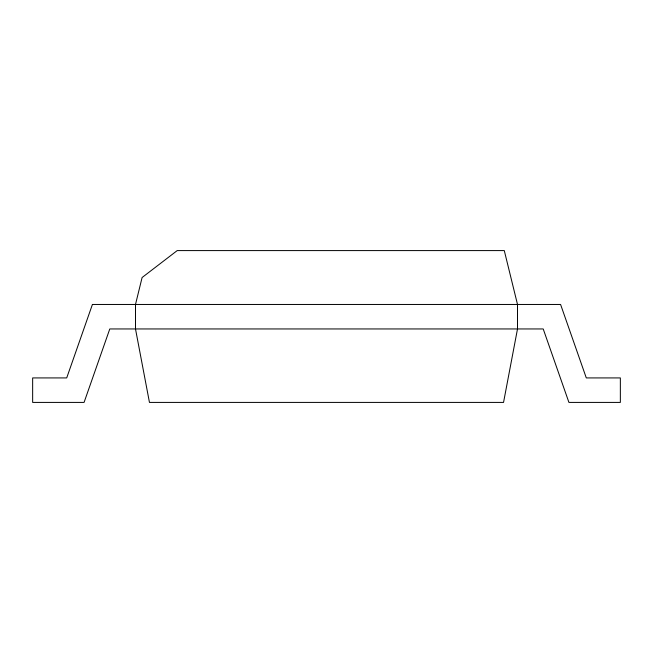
<?xml version="1.0" encoding="UTF-8"?>
<svg xmlns="http://www.w3.org/2000/svg" width="653" height="653" viewBox="0 0 653 653"><rect width="100%" height="100%" fill="white"/><g stroke="black" fill="none" stroke-linecap="round" stroke-linejoin="round"><path stroke-width="0.98" d="M517.503 328.949L503.545 402.411L149.455 402.411L135.498 328.949L135.498 304.461L142.101 277.525L177.216 250.589L504.287 250.589L517.503 304.461L517.503 328.949M92.416 304.461L66.704 377.924L32.65 377.924L32.65 402.411L84.074 402.411L109.786 328.949L543.214 328.949L568.926 402.411L620.35 402.411L620.35 377.924L586.296 377.924L560.584 304.461L92.416 304.461"/></g></svg>
